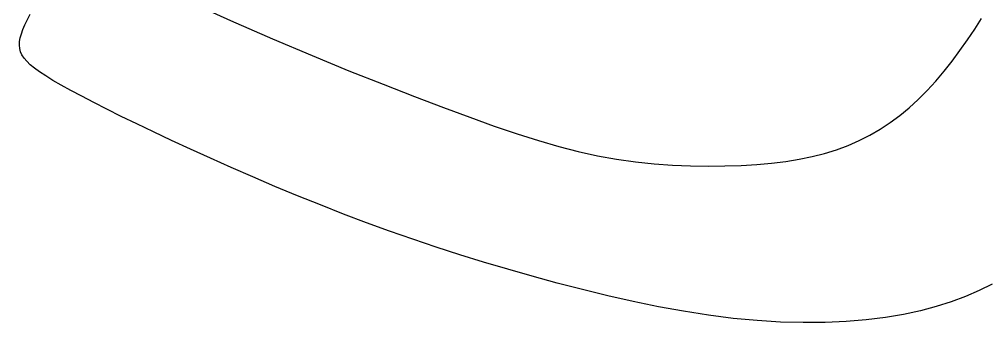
# Model space of a CAD drawing. Header units: metres. Extents: x -32982 to 1660, y -22516 to -303.
# Drawn here: x -20849 to -19511, y -9130 to -8711 of the extents above; entities that cross this region are included whole.
import ezdxf

# ---------------------------------------------------------------- set-up
doc = ezdxf.new("R2010")
doc.units = ezdxf.units.M
doc.header["$LTSCALE"] = 5
doc.header["$MEASUREMENT"] = 0
doc.layers.get('0').update_dxf_attribs({"color": 30})
doc.layers.add('ARREDI_1piano', color=7, linetype='Continuous')

# ---------------------------------------------------------------- blocks, each defined once
blk = doc.blocks.new('A$C0A122CAD')
at = {"color": 7}
for points in [[(-67.772, 60.922), (-67.179, 60.474), (-66.596, 59.991), (-66.021, 59.468), (-65.453, 58.896), (-64.891, 58.27), (-64.332, 57.582), (-63.776, 56.827), (-63.225, 56.006), (-62.683, 55.124), (-62.152, 54.182), (-61.636, 53.184), (-61.138, 52.132), (-60.662, 51.031), (-60.21, 49.883), (-59.785, 48.692), (-59.387, 47.464), (-59.014, 46.207), (-58.665, 44.928), (-58.338, 43.634), (-58.033, 42.333), (-57.748, 41.032), (-57.482, 39.738), (-57.233, 38.458), (-57.001, 37.189), (-56.787, 35.929), (-56.588, 34.676), (-56.406, 33.426), (-56.239, 32.177), (-56.088, 30.927), (-55.951, 29.672), (-55.83, 28.411), (-55.722, 27.152), (-55.628, 25.903), (-55.546, 24.672), (-55.475, 23.469), (-55.416, 22.301), (-55.367, 21.177), (-55.327, 20.106), (-55.297, 19.095), (-55.274, 18.147), (-55.26, 17.261), (-55.253, 16.439), (-55.254, 15.681), (-55.262, 14.989), (-55.276, 14.362), (-55.297, 13.802), (-55.324, 13.307), (-55.358, 12.876), (-55.4, 12.501), (-55.451, 12.178), (-55.512, 11.902), (-55.585, 11.667), (-55.669, 11.47), (-55.768, 11.303), (-55.88, 11.164), (-56.009, 11.049), (-56.156, 10.956), (-56.322, 10.882), (-56.51, 10.826), (-56.72, 10.786), (-56.955, 10.758), (-57.216, 10.742), (-57.503, 10.734), (-57.814, 10.735)], [(-62.061, 17.509), (-62.166, 20.029), (-62.299, 22.382), (-62.453, 24.572), (-62.621, 26.602), (-62.795, 28.475), (-62.967, 30.194), (-63.133, 31.766), (-63.295, 33.204), (-63.459, 34.525), (-63.63, 35.743), (-63.814, 36.876), (-64.016, 37.94), (-64.241, 38.951), (-64.496, 39.925), (-64.783, 40.875), (-65.1, 41.801), (-65.443, 42.702), (-65.806, 43.573), (-66.187, 44.413), (-66.579, 45.218), (-66.979, 45.987), (-67.382, 46.715), (-67.785, 47.402), (-68.189, 48.048), (-68.596, 48.654), (-69.009, 49.222), (-69.43, 49.752), (-69.862, 50.246), (-70.306, 50.706), (-70.766, 51.132), (-71.243, 51.525), (-71.738, 51.888), (-72.251, 52.22), (-72.782, 52.524), (-73.333, 52.8), (-73.903, 53.049), (-74.492, 53.273), (-75.102, 53.472), (-75.731, 53.649), (-76.376, 53.803), (-77.031, 53.936), (-77.691, 54.051), (-78.351, 54.148), (-79.005, 54.229), (-79.65, 54.296)]]:
    blk.add_lwpolyline(points, dxfattribs=at)

msp = doc.modelspace()

# ---------------------------------------------------------------- block references
at = {"layer": 'ARREDI_1piano', "color": 7, "xscale": 27.00000000000001, "yscale": 27.00000000000001, "zscale": 27.00000000000001, "rotation": 243.1140636737459}
msp.add_blockref('A$C0A122CAD', (-21798.4, -9965), dxfattribs=at)

doc.saveas('drawing.dxf')
